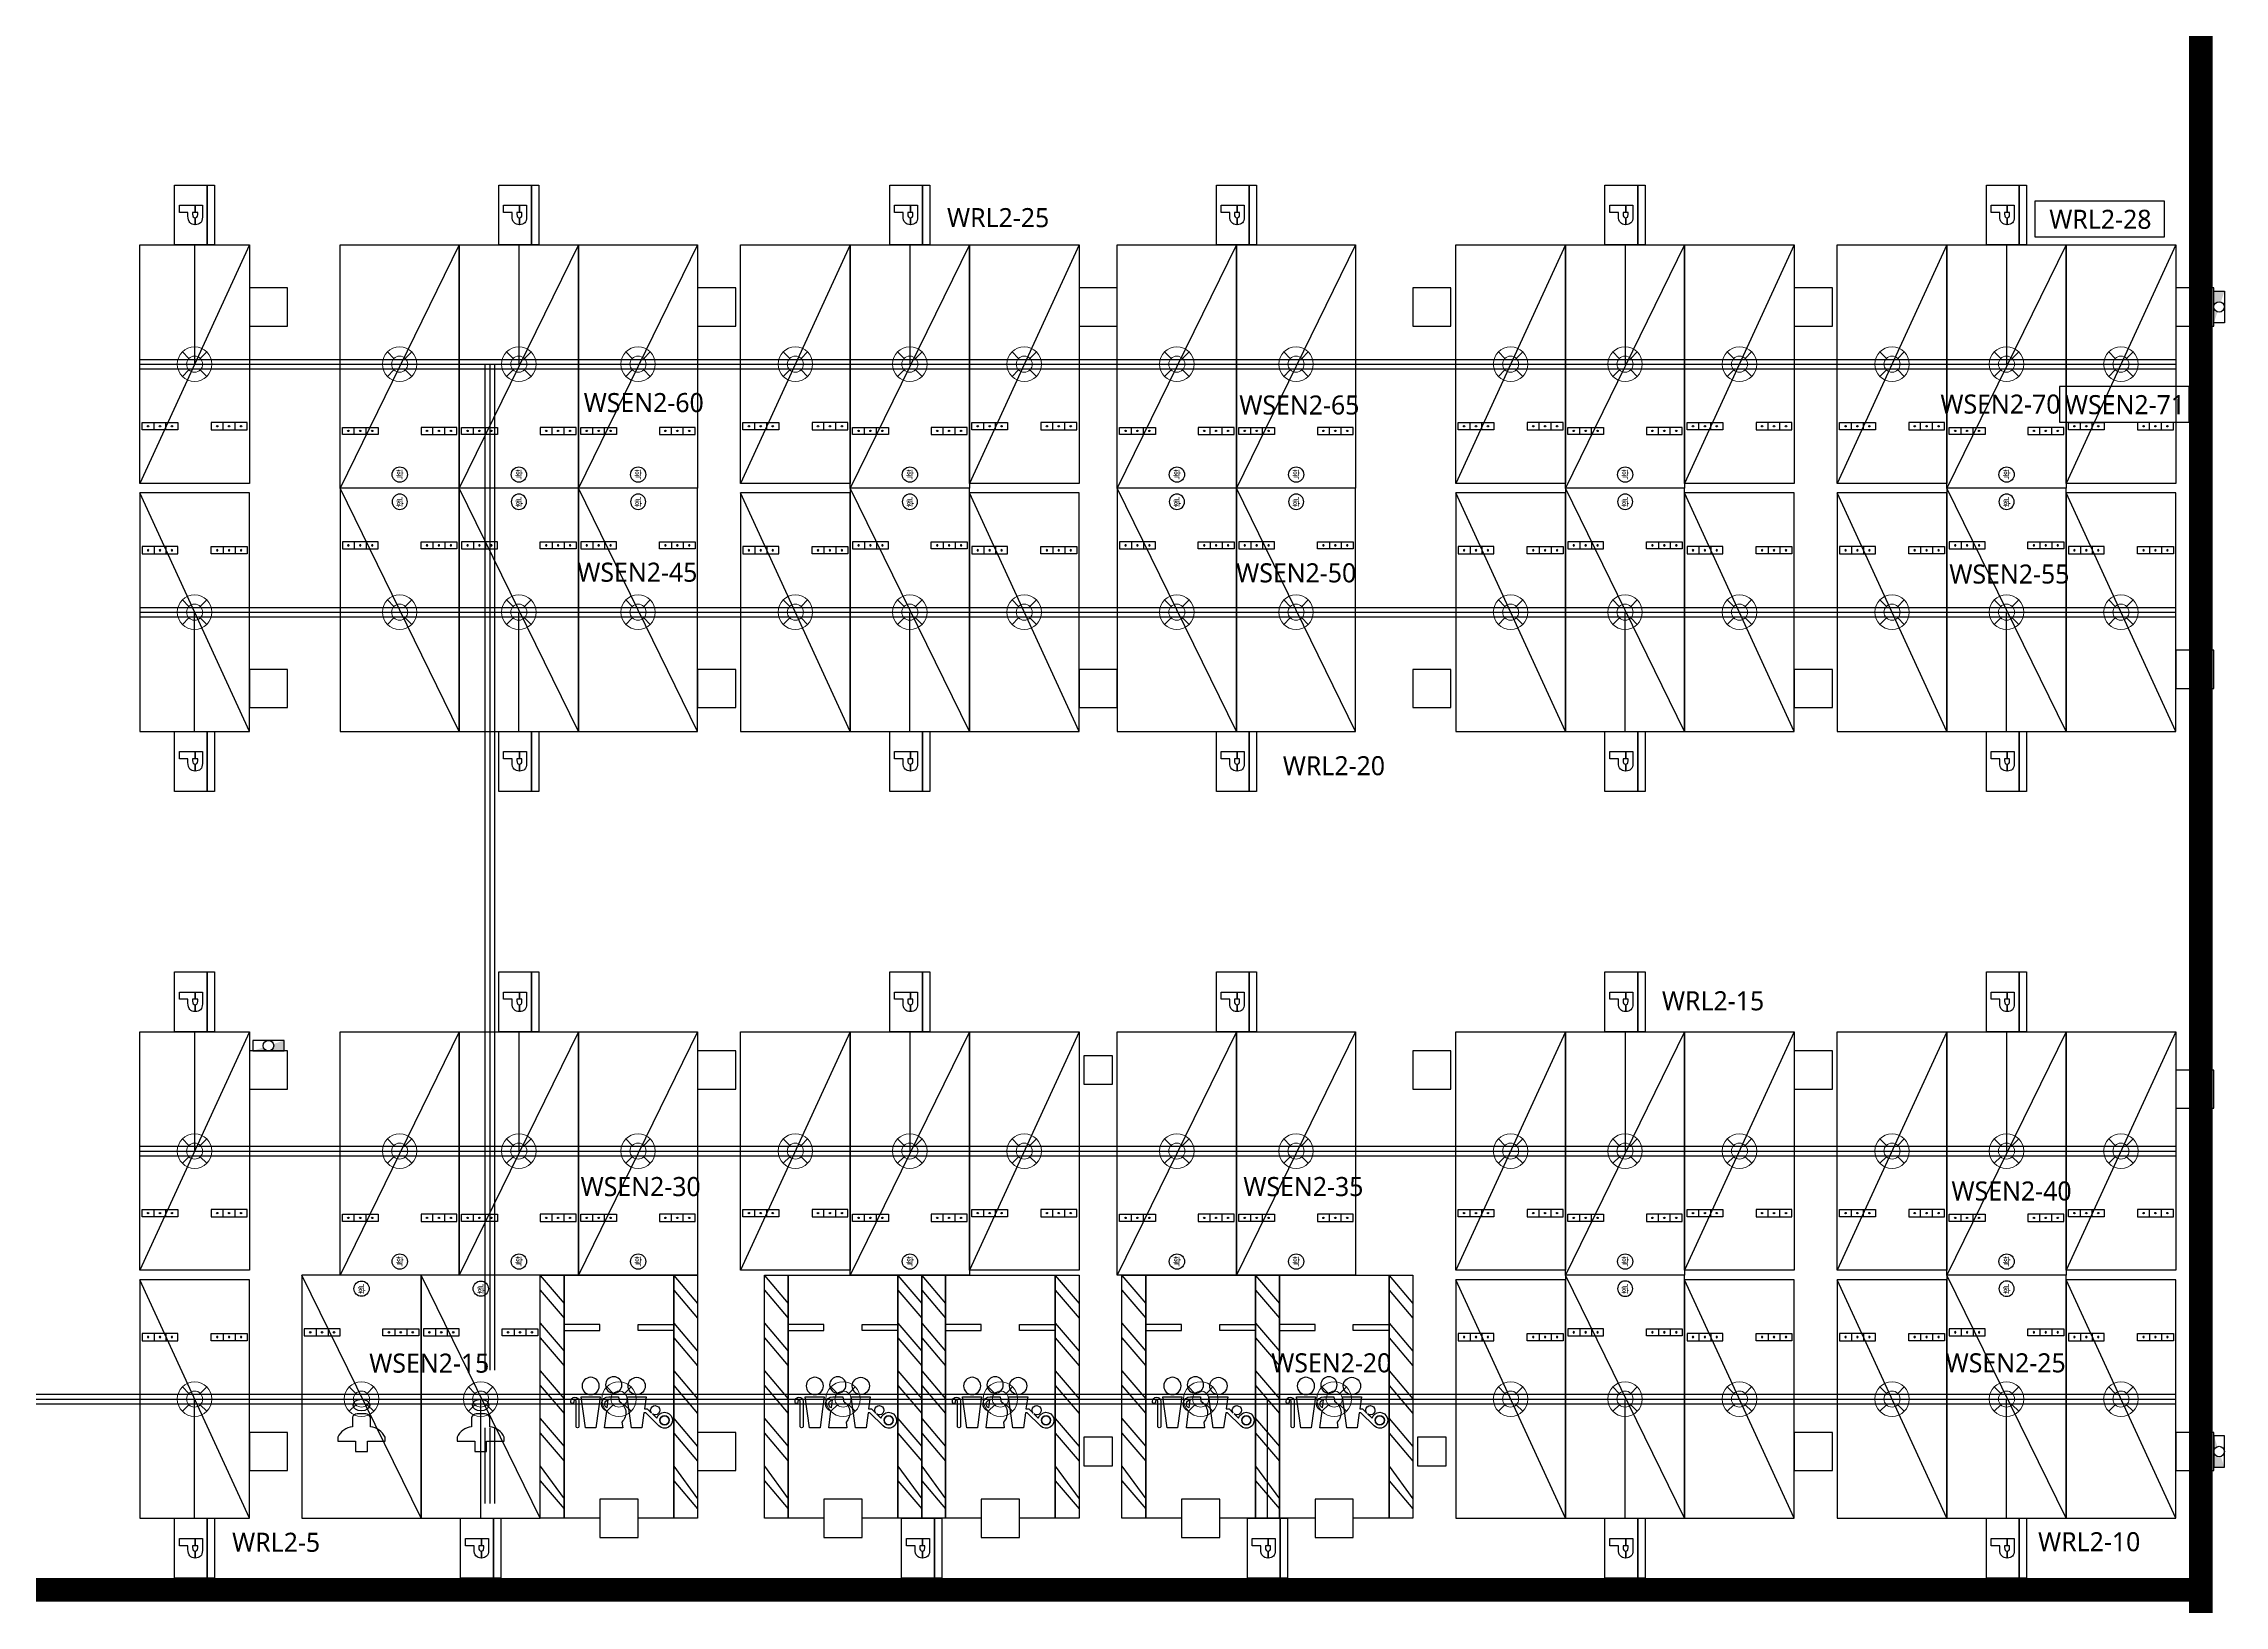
# Model space of a CAD drawing. Header units: millimetres. Extents: x -38475 to 94728, y -31127 to 90245.
# Drawn here: x -8241 to 37495, y 12570 to 45316 of the extents above; entities that cross this region are included whole.
import ezdxf
from ezdxf.enums import TextEntityAlignment as Align

# ---------------------------------------------------------------- set-up
doc = ezdxf.new("R2010")
doc.units = ezdxf.units.MM
doc.linetypes.add('AUDIT_D_080121100638-0', pattern=[0])
doc.linetypes.add('HIDDEN', pattern=[9.524999999999995, 6.349999999999998, -3.174999999999998])
for name, color, linetype in [('e-plan', 9, 'Continuous'), ('E-TEXT', 6, 'Continuous'), ('구역', 5, 'Continuous'), ('레이스웨이', 3, 'Continuous'), ('만공차등', 6, 'Continuous'), ('유도배선', 6, 'Continuous')]:
    doc.layers.add(name, color=color, linetype=linetype)
doc.layers.add('초음파센서', color=1, linetype='AUDIT_D_080121100638-0', lineweight=13)
doc.styles.add('1', font='malgun_0.ttf')
doc.styles.add('xr_plan$0$신화문자', font='malgun_0.ttf', dxfattribs={"width": 0.9})

# ---------------------------------------------------------------- blocks, each defined once
blk = doc.blocks.new('xr_plan$0$직각주차')
at = {"layer": 'e-plan'}
for p, q in [((2300, 5000), (0, 0)), ((0, 0), (0, 5000)), ((0, 5000), (2300, 5000)), ((2300, 5000), (2300, 0)), ((300.0000000102318, 1125.000000008026), (300.0000000102318, 1275.0000000113)), ((550.0000000156887, 1125.000000008026), (550.0000000156887, 1275.0000000113)), ((1750.000000041882, 1125.000000008026), (1750.000000041882, 1275.0000000113)), ((2000.000000047339, 1125.000000008026), (2000.000000047339, 1275.0000000113)), ((2300, 0), (0, 0))]:
    blk.add_line(p, q, dxfattribs=at)
for points in [[(800.0000000211458, 1275.0000000113), (800.0000000211458, 1125.000000008026), (50.00000000477485, 1125.000000008026), (50.00000000477485, 1275.0000000113)], [(2250.000000052796, 1125.000000008026), (2250.000000052796, 1275.0000000113), (1500.000000036425, 1275.0000000113), (1500.000000036425, 1125.000000008026)]]:
    blk.add_lwpolyline(points, close=True, dxfattribs=at)
for centre in [(175.0000000075033, 1200.000000009663), (425.0000000129602, 1200.000000009663), (675.0000000184173, 1200.000000009663), (1625.000000039154, 1200.000000009663), (1875.000000044611, 1200.000000009663), (2125.000000050068, 1200.000000009663)]:
    blk.add_circle(centre, 15.00000000032741, dxfattribs=at)
blk = doc.blocks.new('xr_plan$0$확장형주차')
at = {"layer": 'e-plan', "linetype": 'Continuous'}
blk.add_line((2500, 5100), (0, 0), dxfattribs=at)
at = {"layer": 'e-plan'}
for p, q in [((0, 0), (0, 5100)), ((0, 5100), (2500, 5100)), ((2500, 5100), (2500, 0)), ((300.0000000102318, 1125.000000008026), (300.0000000102318, 1275.0000000113)), ((550.0000000156887, 1125.000000008026), (550.0000000156887, 1275.0000000113)), ((1950.000000041882, 1125.000000008026), (1950.000000041882, 1275.0000000113)), ((2200.000000047339, 1125.000000008026), (2200.000000047339, 1275.0000000113)), ((2500, 0), (0, 0))]:
    blk.add_line(p, q, dxfattribs=at)
for points in [[(800.0000000211458, 1275.0000000113), (800.0000000211458, 1125.000000008026), (50.00000000477485, 1125.000000008026), (50.00000000477485, 1275.0000000113)], [(2450.000000052796, 1125.000000008026), (2450.000000052796, 1275.0000000113), (1700.000000036425, 1275.0000000113), (1700.000000036425, 1125.000000008026)]]:
    blk.add_lwpolyline(points, close=True, dxfattribs=at)
for centre, radius in [((175.0000000075033, 1200.000000009663), 15.00000000032741), ((425.0000000129602, 1200.000000009663), 15.00000000032741), ((675.0000000184173, 1200.000000009663), 15.00000000032741), ((1825.000000039153, 1200.000000009663), 15.00000000032741), ((2075.000000044611, 1200.000000009663), 15.00000000032741), ((2325.000000050068, 1200.000000009663), 15.00000000032741), ((1252.743302494912, 284.6067593291877), 160)]:
    blk.add_circle(centre, radius, dxfattribs=at)
at = {"layer": 'e-plan', "style": 'xr_plan$0$신화문자', "width": 0.8}
blk.add_text('확', height=160, dxfattribs=at).set_placement((1252.743302494912, 284.6067593291877), align=Align.MIDDLE_CENTER)
blk = doc.blocks.new('xr_plan$0$노유자주차-1')
at = {"layer": 'e-plan', "linetype": 'Continuous'}
for p, q in [((684.3168248625298, 2800.000000005588), (99.99999999956344, 3300.000000006985)), ((991.933768952993, 2800.000000005122), (307.6169440890953, 3300.000000006985)), ((1684.316824863228, 2800.000000005588), (1099.999999999563, 3300.000000006985)), ((1991.933768951829, 2800.000000005122), (1407.616944089095, 3300.000000007451)), ((2684.31682486253, 2800.000000005122), (2099.999999999796, 3300.000000007451)), ((2991.933768951829, 2800.000000006985), (2407.616944089328, 3300.000000007451)), ((3684.316824863228, 2800.000000007451), (3099.999999999796, 3300.000000006985)), ((3991.93376895113, 2800.000000006985), (3407.616944089328, 3300.000000007451)), ((4684.316824863228, 2800.000000007451), (4099.999999999796, 3300.000000006985)), ((4991.933768950199, 2800.000000007451), (4407.616944089095, 3300.000000006985)), ((684.3168248622969, 4.656612873077393e-09), (99.99999999979627, 500.0000000069849)), ((991.933768952993, 5.122274160385132e-09), (307.6169440890953, 500.0000000065193)), ((1684.316824863228, 5.587935447692871e-09), (1099.999999999796, 500.0000000065193)), ((1991.933768952062, 5.587935447692871e-09), (1407.616944089095, 500.0000000069849)), ((2684.31682486253, 5.122274160385132e-09), (2099.999999999563, 500.0000000069849)), ((2991.933768952062, 7.450580596923828e-09), (2407.616944089095, 500.0000000069849)), ((3684.316824863461, 7.450580596923828e-09), (3100.000000000029, 500.0000000074506)), ((3991.93376895113, 6.984919309616089e-09), (3407.616944089328, 500.0000000074506)), ((4684.316824863228, 7.450580596923828e-09), (4099.999999999796, 500.0000000069849)), ((4991.933768950199, 7.450580596923828e-09), (4407.616944089328, 500.0000000069849))]:
    blk.add_line(p, q, dxfattribs=at)
for points in [[(-100.0000000004366, 2800.000000006985), (4999.999999999563, 2800.000000006985), (4999.999999999563, 3300.000000007451), (-99.9999999999709, 3300.000000006985)], [(3834.999999999796, 2050.000000006985), (3964.999999999796, 2050.000000006985), (3964.999999999563, 2800.000000006985), (3834.999999999796, 2800.000000006985)], [(-500.0000000004302, 1250.000000007216), (-500.0000000004329, 2050.000000007216), (299.9999999995671, 2050.00000000722), (299.9999999995698, 1250.000000007219)], [(3835.000000000029, 1250.000000007451), (3964.999999999796, 1250.000000006985), (3964.999999999563, 500.0000000065193), (3834.999999999563, 500.0000000069849)], [(-100.0000000004366, 6.984919309616089e-09), (4999.999999999796, 6.51925802230835e-09), (4999.999999999796, 500.0000000074506), (-100.0000000004366, 500.0000000074506)]]:
    blk.add_lwpolyline(points, close=True, dxfattribs=at)
for points in [[(-100.0000000004366, 1250.000000007217), (-100.0000000004366, 500.0000000074506), (4999.999999999796, 500.0000000074506), (4999.999999999563, 2800.000000006985), (-100.0000000004366, 2800.000000006985), (-100.0000000004366, 2050.000000007218)], [(1836.852365872386, 2490.030886126217), (2108.820959594595, 2212.391267463099)], [(2089.961042239825, 2350.358787356876), (1997.118265809055, 2445.13750041835)], [(2193.375042673695, 2244.78842151491), (2105.431718634005, 2334.565519911703)], [(2108.820959594595, 2174.844095758628), (1799.999999999098, 2131.918484993279)], [(1799.999999999796, 2131.918484990951), (1799.999999999563, 1913.105725913774)], [(1799.999999999563, 1913.105725916103), (2449.160201220337, 1822.873514478095)], [(2108.820959594595, 2212.391267463099), (2108.820959594828, 2174.844095756765)], [(2193.375042673928, 2186.596975691151), (2193.375042673695, 2244.78842151491)], [(2449.160201220337, 2222.150696430355), (2193.375042673928, 2186.596975691151)], [(2449.160201220337, 1822.873514478095), (2449.160201220337, 2222.150696430355)], [(1799.999999999796, 1729.558921741322), (1800.000000000029, 1350.441078271251), (2149.996409822983, 1396.633745339699)], [(1917.94543293168, 1713.992436019238), (1799.999999999796, 1729.558921741322)], [(2217.305556575331, 1405.517233626917), (2381.851054467057, 1427.234014680143)], [(2449.160201220104, 1436.117502966896), (2449.160201220569, 1643.88249704754), (2354.691279589926, 1656.350543355569)], [(2193.375042673695, 1221.572764802724), (1799.999999999563, 1166.894274100661), (1799.999999999796, 948.0815150248818), (2449.160201220337, 857.8493035882711), (2449.160201220569, 1257.1264855396), (2193.375042673695, 1221.572764802724)]]:
    blk.add_lwpolyline(points, dxfattribs=at)
for points in [[(1997.118265809055, 2445.137500416022, 3.739535750018262), (1836.852365871688, 2490.030886126217)], [(2105.431718633074, 2334.565519911703, 17.37191183859012), (2089.96104224099, 2350.358787357807)]]:
    blk.add_lwpolyline(points, format="xyb", dxfattribs=at)
for points in [[(1955.917710014415, 2510.366903526243, 0.9999999999999999), (1955.917710014415, 2703.033407794312, 0.9999999999999999), (1955.917710014415, 2510.366903526243)], [(2675.973918393051, 1841.944582752418, 0.9999999999999999), (2675.973918392818, 2203.07962815417, 0.9999999999999999), (2675.973918393051, 1841.944582752418)], [(2675.973918393051, 876.9203718635254, -0.9999999999999999), (2675.973918392818, 1238.05541726388, -0.9999999999999999), (2675.973918393051, 876.9203718635254)], [(1820.568234193866, 811.7294169012457, 0.6677998114889716), (1820.568234192702, 750.1294168997556), (2356.483482938755, 750.3072034413926, -0.9627070837517783), (2354.728670578479, 704.1464368733577), (2328.899735805142, 704.1464368738234, 0.7142857142783885), (2328.899735804909, 642.5464368760586), (2354.728670578246, 642.5464368755929, 0.9627070837521746), (2361.160201220802, 811.72941690078)]]:
    blk.add_lwpolyline(points, format="xyb", close=True, dxfattribs=at)
for centre, radius in [((1955.917710014182, 2606.700155658647), 96.33325213311043), ((2697.916454916849, 1540.000000007451), 171.4507437460124)]:
    blk.add_circle(centre, radius, dxfattribs=at)
for centre, radius, start, end in [((2113.584248510917, 1512.917826978024), 280.5450847236735, 30.7480879590424, 134.2149785877846), ((2296.972764407779, 1436.11750296643), 152.1874368125558, 195.0369333090357, 359.9999999733196), ((2296.972764407779, 1436.11750296643), 85.341903467351, 201.01184196859, 354.0250914462683)]:
    blk.add_arc(centre, radius, start, end, dxfattribs=at)
blk = doc.blocks.new('xr_plan$0$여성주차-2')
at = {"layer": 'e-plan', "linetype": 'Continuous'}
blk.add_line((2500, 0), (0, 5100), dxfattribs=at)
at = {"layer": 'e-plan'}
for p, q in [((0, 5100), (0, 0)), ((2500, 5100), (0, 5100)), ((2500, 0), (2500, 5100)), ((300.0000000102318, 3974.999999991975), (300.0000000102318, 3824.9999999887)), ((550.0000000156888, 3974.999999991975), (550.0000000156888, 3824.9999999887)), ((1950.000000041882, 3974.999999991975), (1950.000000041882, 3824.9999999887)), ((2200.000000047339, 3974.999999991975), (2200.000000047339, 3824.9999999887)), ((1060.146323739551, 2119.555747031234), (1060.146323590539, 1916.424827811308)), ((1342.356460998766, 2194.468150496949), (1157.643540109508, 2194.468150625937)), ((1439.853677119128, 1916.424827545881), (1439.853677258827, 2119.55574677093)), ((753.8267143396661, 1703.268218100071), (753.8267142800614, 1618.867469334044)), ((753.8267142800614, 1618.867469334044), (1124.758290898986, 1618.867469076999)), ((1124.758290898986, 1618.867469076999), (1124.758290749975, 1400.000000077765)), ((1124.758290749975, 1400.000000077765), (1375.241709250025, 1399.999999904074)), ((1375.241709250025, 1399.999999904074), (1375.241709399037, 1618.86746890191)), ((1375.241709399037, 1618.86746890191), (1746.173286019824, 1618.867468642071)), ((1746.173286019824, 1618.867468642071), (1746.173286079429, 1703.268217403907)), ((0, 0), (2500, 0))]:
    blk.add_line(p, q, dxfattribs=at)
for points in [[(800.0000000211458, 3824.9999999887), (800.0000000211458, 3974.999999991975), (50.00000000477485, 3974.999999991975), (50.00000000477485, 3824.9999999887)], [(2450.000000052796, 3974.999999991975), (2450.000000052796, 3824.9999999887), (1700.000000036425, 3824.9999999887), (1700.000000036425, 3974.999999991975)]]:
    blk.add_lwpolyline(points, close=True, dxfattribs=at)
for centre, radius in [((1252.743302494911, 4815.393240670812), 160), ((175.0000000075033, 3899.999999990338), 15.00000000032741), ((425.0000000129603, 3899.999999990338), 15.00000000032741), ((675.0000000184173, 3899.999999990338), 15.00000000032741), ((1825.000000039152, 3899.999999990338), 15.00000000032741), ((2075.000000044611, 3899.999999990338), 15.00000000032741), ((2325.000000050068, 3899.999999990338), 15.00000000032741)]:
    blk.add_circle(centre, radius, dxfattribs=at)
for centre, radius, start, end in [((1090.760176920332, 1545.752084739972), 371.9347933055884, 94.72134163484432, 154.9439474374764), ((1194.295991987921, 2045.863924832083), 153.0575648368473, 103.8551676605239, 151.218889012717), ((1305.704008960165, 2045.863924825098), 153.0575647547501, 28.78111083177487, 76.14483222946905), ((1409.239823278971, 1545.752084510867), 371.9347933112893, 25.05605238352933, 85.27865825880258)]:
    blk.add_arc(centre, radius, start, end, dxfattribs=at)
blk.add_ellipse((1250.000000678934, 2374.123672213871), major_axis=(-173.4535672273486, 1.192465364028498e-07), ratio=0.7054719457991252, start_param=1.570796326788607, end_param=7.853981633968193, dxfattribs=at)
at = {"layer": 'e-plan', "style": 'xr_plan$0$신화문자', "text_generation_flag": 4, "width": 0.8000000000010914}
blk.add_text('확', height=160, dxfattribs=at).set_placement((1252.743302494911, 4815.393240670812), align=Align.MIDDLE_CENTER)
blk = doc.blocks.new('Xref-지하2층')
at = {"layer": 'e-plan', "linetype": 'Continuous'}
h = blk.add_hatch(color=256, dxfattribs=at)
edge = h.paths.add_edge_path()
edge.add_line((40800, 52030.00000000006), (41020, 52030.00000000006))
edge.add_line((41020, 52030.00000000006), (40944.78505426185, 51804.35516278568))
edge.add_arc((40910, 51700.00000000006), 110, 431.5650511770774, 611.5650511770792)
edge.add_line((40875.21494573815, 51595.64483721455), (40800, 51370.00000000006))
edge.add_line((40800, 51370.00000000006), (40800, 52030.00000000006))
h = blk.add_hatch(color=256, dxfattribs=at)
edge = h.paths.add_edge_path()
edge.add_line((329.9999999998981, 36100.00000000057), (329.9999999998981, 36320.00000000057))
edge.add_line((329.9999999998981, 36320.00000000057), (104.355162785454, 36244.78505426243))
edge.add_arc((-1.01863406598568e-10, 36210.00000000057), 110, -161.56505117707934, 18.434948822922593, ccw=False)
edge.add_line((-104.355162785665, 36175.21494573872), (-330.0000000001091, 36100.00000000057))
edge.add_line((-330.0000000001019, 36100.00000000057), (329.9999999998981, 36100.00000000057))
h = blk.add_hatch(color=256, dxfattribs=at)
edge = h.paths.add_edge_path()
edge.add_line((40800, 27370.00000000005), (41020, 27370.00000000005))
edge.add_line((41020, 27370.00000000005), (40944.78505426185, 27595.64483721443))
edge.add_arc((40910, 27700.00000000005), 110, -251.56505117707923, -71.56505117707741, ccw=False)
edge.add_line((40875.21494573815, 27804.35516278556), (40800, 28030.00000000005))
edge.add_line((40800, 28030.00000000005), (40800, 27370.00000000005))
for p, q in [((40800, 52030.00000000006), (41020, 52030.00000000006)), ((40800, 51370.00000000006), (40800, 52030.00000000006)), ((41020, 52030.00000000006), (41020, 51370.00000000006)), ((41020, 51370.00000000006), (40800, 51370.00000000006)), ((-330.0000000001019, 36320.00000000057), (-330.0000000001019, 36100.00000000057)), ((329.9999999998981, 36320.00000000057), (-330.0000000001019, 36320.00000000057)), ((329.9999999998981, 36100.00000000057), (329.9999999998981, 36320.00000000057)), ((-330.0000000001019, 36100.00000000057), (329.9999999998981, 36100.00000000057)), ((41020, 28030.00000000005), (40800, 28030.00000000005)), ((40800, 28030.00000000005), (40800, 27370.00000000005)), ((41020, 27370.00000000005), (41020, 28030.00000000005)), ((40800, 27370.00000000005), (41020, 27370.00000000005))]:
    blk.add_line(p, q, dxfattribs=at)
at = {"layer": 'e-plan'}
for points in [[(-400, 51300.00000000006), (400, 51300.00000000006), (400, 52100.00000000006), (-400, 52100.00000000006)], [(9000, 51300.00000000006), (9800, 51300.00000000006), (9800, 52100.00000000006), (9000, 52100.00000000006)], [(17000, 51300.00000000006), (17800, 51300.00000000006), (17800, 52100.00000000006), (17000, 52100.00000000006)], [(24000, 51300.00000000006), (24800, 51300.00000000006), (24800, 52100.00000000006), (24000, 52100.00000000006)], [(32000, 51300.00000000006), (32800, 51300.00000000006), (32800, 52100.00000000006), (32000, 52100.00000000006)], [(40000, 51300.00000000006), (40800, 51300.00000000006), (40800, 52100.00000000006), (40000, 52100.00000000006)], [(40000, 43700.00000000005), (40800, 43700.00000000005), (40800, 44500.00000000005), (40000, 44500.00000000005)], [(-400, 43300.00000000005), (400, 43300.00000000005), (400, 44100.00000000005), (-400, 44100.00000000005)], [(9000, 43300.00000000005), (9800, 43300.00000000005), (9800, 44100.00000000005), (9000, 44100.00000000005)], [(17000, 43300.00000000005), (17800, 43300.00000000005), (17800, 44100.00000000005), (17000, 44100.00000000005)], [(24000, 43300.00000000005), (24800, 43300.00000000005), (24800, 44100.00000000005), (24000, 44100.00000000005)], [(32000, 43300.00000000005), (32800, 43300.00000000005), (32800, 44100.00000000005), (32000, 44100.00000000005)], [(-400, 35300.00000000005), (400, 35300.00000000005), (400, 36100.00000000005), (-400, 36100.00000000005)], [(9000, 35300.00000000005), (9800, 35300.00000000005), (9800, 36100.00000000005), (9000, 36100.00000000005)], [(17100, 35400.00000000005), (17700, 35400.00000000005), (17700, 36000.00000000005), (17100, 36000.00000000005)], [(24000, 35300.00000000005), (24800, 35300.00000000005), (24800, 36100.00000000005), (24000, 36100.00000000005)], [(32000, 35300.00000000005), (32800, 35300.00000000005), (32800, 36100.00000000005), (32000, 36100.00000000005)], [(40000, 34900.00000000005), (40800, 34900.00000000005), (40800, 35700.00000000005), (40000, 35700.00000000005)], [(-400, 27300.00000000005), (400, 27300.00000000005), (400, 28100.00000000005), (-400, 28100.00000000005)], [(9000, 27300.00000000005), (9800, 27300.00000000005), (9800, 28100.00000000005), (9000, 28100.00000000005)], [(17100, 27400.00000000005), (17700, 27400.00000000005), (17700, 28000.00000000005), (17100, 28000.00000000005)], [(24100, 27400.00000000005), (24700, 27400.00000000005), (24700, 28000.00000000005), (24100, 28000.00000000005)], [(32000, 27300.00000000005), (32800, 27300.00000000005), (32800, 28100.00000000005), (32000, 28100.00000000005)], [(40000, 27300.00000000005), (40800, 27300.00000000005), (40800, 28100.00000000005), (40000, 28100.00000000005)]]:
    blk.add_lwpolyline(points, close=True, dxfattribs=at)
at = {"layer": 'e-plan', "linetype": 'Continuous'}
for centre in [(40910, 51700.00000000006), (-1.01863406598568e-10, 36210.00000000057), (40910, 27700.00000000005)]:
    blk.add_circle(centre, 110, dxfattribs=at)
for name, p in [('xr_plan$0$직각주차', (-2699.999999997672, 48000.00000000855)), ('xr_plan$0$확장형주차', (1500.000000001863, 47900.00000001134)), ('xr_plan$0$확장형주차', (4000.000000001863, 47900.00000001134)), ('xr_plan$0$확장형주차', (6500.000000001863, 47900.00000001134)), ('xr_plan$0$직각주차', (9900.000000001863, 48000.00000001134)), ('xr_plan$0$확장형주차', (12200.00000000186, 47900.00000001134)), ('xr_plan$0$직각주차', (14700.00000000186, 48000.00000001134)), ('xr_plan$0$확장형주차', (17800.00000000093, 47900.00000001134)), ('xr_plan$0$확장형주차', (20300.00000000093, 47900.00000001134)), ('xr_plan$0$직각주차', (24900.00000000186, 48000.00000001134)), ('xr_plan$0$확장형주차', (27200.00000000186, 47900.00000001134)), ('xr_plan$0$직각주차', (29700.00000000186, 48000.00000001134)), ('xr_plan$0$직각주차', (32900.00000000186, 48000.00000001134)), ('xr_plan$0$확장형주차', (35200.00000000186, 47900.00000001134)), ('xr_plan$0$직각주차', (37700.00000000186, 48000.00000001134)), ('xr_plan$0$직각주차', (-2699.999999999534, 31499.99999999726)), ('xr_plan$0$확장형주차', (1500, 31400.00000000005)), ('xr_plan$0$확장형주차', (4000, 31400.00000000005)), ('xr_plan$0$확장형주차', (6500, 31400.00000000005)), ('xr_plan$0$직각주차', (9900, 31500.00000000005)), ('xr_plan$0$확장형주차', (12200, 31400.00000000005)), ('xr_plan$0$직각주차', (14700, 31500.00000000005)), ('xr_plan$0$확장형주차', (17799.99999999907, 31400.00000000005)), ('xr_plan$0$확장형주차', (20299.99999999907, 31400.00000000005)), ('xr_plan$0$직각주차', (24900, 31500.00000000005)), ('xr_plan$0$확장형주차', (27200, 31400.00000000005)), ('xr_plan$0$직각주차', (29700, 31500.00000000005)), ('xr_plan$0$직각주차', (32900, 31500.00000000005)), ('xr_plan$0$확장형주차', (35200, 31400.00000000005)), ('xr_plan$0$직각주차', (37700, 31500.00000000005)), ('xr_plan$0$여성주차-2', (699.9999999998836, 26299.99999999167)), ('xr_plan$0$여성주차-2', (3199.999999999884, 26299.99999999167))]:
    blk.add_blockref(name, p, dxfattribs=at)
at = {"layer": 'e-plan', "linetype": 'Continuous', "xscale": -1}
for name, p, rotation in [('xr_plan$0$직각주차', (-2699.999999997672, 47800.00000000296), 180), ('xr_plan$0$확장형주차', (1500.000000001863, 47900.00000001134), 180), ('xr_plan$0$확장형주차', (4000.000000001863, 47900.00000001134), 180), ('xr_plan$0$확장형주차', (6500.000000001863, 47900.00000001134), 180), ('xr_plan$0$직각주차', (9900.000000001863, 47800.00000001134), 180), ('xr_plan$0$확장형주차', (12200.00000000186, 47900.00000001134), 180), ('xr_plan$0$직각주차', (14700.00000000186, 47800.00000001134), 180), ('xr_plan$0$확장형주차', (17800.00000000093, 47900.00000001134), 180), ('xr_plan$0$확장형주차', (20300.00000000093, 47900.00000001134), 180), ('xr_plan$0$직각주차', (24900.00000000186, 47800.00000001134), 180), ('xr_plan$0$확장형주차', (27200.00000000186, 47900.00000001134), 180), ('xr_plan$0$직각주차', (29700.00000000186, 47800.00000001134), 180), ('xr_plan$0$직각주차', (32900.00000000186, 47800.00000001134), 180), ('xr_plan$0$확장형주차', (35200.00000000186, 47900.00000001134), 180), ('xr_plan$0$직각주차', (37700.00000000186, 47800.00000001134), 180), ('xr_plan$0$직각주차', (-2699.999999999534, 31299.99999999167), 180), ('xr_plan$0$노유자주차-1', (5699.999999992884, 26399.99999999202), 270), ('xr_plan$0$노유자주차-1', (10399.99999999195, 26399.99999999155), 270), ('xr_plan$0$노유자주차-1', (13699.99999999288, 26399.99999999202), 270), ('xr_plan$0$노유자주차-1', (17899.99999999249, 26399.99999999993), 270), ('xr_plan$0$노유자주차-1', (20699.99999999296, 26399.99999999993), 270), ('xr_plan$0$직각주차', (24900, 31300.00000000005), 180), ('xr_plan$0$확장형주차', (27200, 31400.00000000005), 180), ('xr_plan$0$직각주차', (29700, 31300.00000000005), 180), ('xr_plan$0$직각주차', (32900, 31300.00000000005), 180), ('xr_plan$0$확장형주차', (35200, 31400.00000000005), 180), ('xr_plan$0$직각주차', (37700, 31300.00000000005), 180)]:
    blk.add_blockref(name, p, dxfattribs=dict(at, rotation=rotation))
blk = doc.blocks.new('A$C61602750')
at = {"layer": 'e-plan'}
blk.add_blockref('Xref-지하2층', (-3525.000000000218, -11905.00000004651), dxfattribs=at)
blk = doc.blocks.new('센서')
at = {"layer": '초음파센서'}
for p, q in [((-256.1917501480202, 255.872396394494), (-119.5570773269283, 119.4077249351831)), ((119.4048484532395, 119.5564764195151), (255.8695194955799, 256.1911495039822)), ((-255.8729968793341, -256.188874524436), (-119.4083258403116, -119.5542014399543)), ((119.5535999427084, -119.4054499556369), (256.1882727624034, -255.8701214149478))]:
    blk.add_line(p, q, dxfattribs=at)
for major_axis, ratio, start_param, end_param in [((-6.1103e-12, 362.0820671227044), 0.999999997505104, 2.801804347482335, 9.08498965466192), ((-0.3386371830511741, 168.9712919898011), 0.999999997519907, 2.862310370331366, 9.145495677510953)]:
    blk.add_ellipse((-0.001738692924845964, 0.001137489773100242), major_axis=major_axis, ratio=ratio, start_param=start_param, end_param=end_param, dxfattribs=at)
blk = doc.blocks.new('만공차등')
at = {"layer": '만공차등', "color": 2}
for p, q in [((256.2185382738709, 772.8010282704608), (1281.100729055703, 772.8010280201212)), ((256.2185383155941, 85.86725710276512), (256.2185383155941, 772.8010282704608)), ((1281.100729055703, 772.8010280201212), (1281.100729055703, 85.86725685242563)), ((1281.100729139149, 646.829827308096), (256.2185382738709, 646.8298275569452)), ((256.2185383155941, 646.8298275569452), (1281.100729097426, 646.829827308096)), ((602.031856457889, 441.6744232246652), (723.9221712127327, 441.6744232246652)), ((602.031856457889, 436.4904232243076), (723.9221712127327, 436.4904232243076)), ((817.0652129247784, 441.6744232246652), (935.2874125763774, 441.6744232246652)), ((817.1001742288469, 436.4904232243076), (935.2049708619713, 436.4904232243076)), ((1281.100729183853, 85.86725685391573), (256.2185383155941, 85.86725710276512))]:
    blk.add_line(p, q, dxfattribs=at)
for points in [[(602.031856457889, 562.7124996656552), (602.031856457889, 562.7124996656552), (803.7536301061511, 562.7124996656552), (803.7536301061511, 562.7124996656552)], [(602.031856457889, 441.6744232246652), (602.031856457889, 509.1963368171826), (602.031856457889, 562.7124996656552), (602.031856457889, 562.7124996656552)], [(602.031856457889, 169.9845844337716), (602.031856457889, 169.9845844337716), (602.031856457889, 321.6594377497211), (602.031856457889, 436.4904232243076)], [(758.4800846263765, 482.8810407707466), (758.4800846263765, 482.8810407707466), (723.9221712127327, 482.8810407707466), (723.9221712127327, 482.8810407707466)], [(723.9221712127327, 482.8810407707466), (723.9221712127327, 482.8810407707466), (723.9221712127327, 462.6767240667716), (723.9221712127327, 441.6744232246652)], [(723.9221712127327, 436.4904232243076), (723.9221712127327, 415.4870259771124), (723.9221712127327, 395.2807486290112), (723.9221712127327, 395.2807486290112)], [(723.9221712127327, 395.2807486290112), (723.9221712127327, 395.2807486290112), (753.6580501928923, 395.2807486290112), (753.6580501928923, 395.2807486290112)], [(753.6580501928923, 395.2807486290112), (777.0538468733431, 395.2807486290112), (793.4844827100633, 399.3437591219321), (802.9499577000737, 407.4697801047936)], [(804.8251933142542, 470.0222822928799), (796.6098753944037, 478.5947879457847), (781.1615058347583, 482.8810407707466), (758.4800846263765, 482.8810407707466)], [(802.9499577000737, 407.4697801047936), (811.8650966987013, 415.1233428293838), (816.5818355426192, 424.796890536882), (817.1001742288469, 436.4904232243076)], [(803.7536301061511, 562.7124996656552), (847.6877215787767, 562.7124996656552), (880.5936417147517, 552.2647584015502), (902.4713905140757, 531.3692758718505)], [(817.0652129247784, 441.6744232246652), (816.4464652046561, 452.7038494760168), (812.3664586707947, 462.1531358310952), (804.8251933142542, 470.0222822928799)], [(935.2049708619713, 436.4904232243076), (934.1114401951432, 399.5476529339328), (922.2179804757236, 370.4520221063867), (899.5245917007327, 349.2035307446495)], [(723.9221712127327, 169.9845844337716), (723.9221712127327, 169.9845844337716), (602.031856457889, 169.9845844337716), (602.031856457889, 169.9845844337716)], [(790.3590900227427, 315.7171805361286), (790.3590900227427, 315.7171805361286), (723.9221712127327, 315.7171805361286), (723.9221712127327, 315.7171805361286)], [(723.9221712127327, 315.7171805361286), (723.9221712127327, 315.7171805361286), (723.9221712127327, 169.9845844337716), (723.9221712127327, 169.9845844337716)], [(899.5245917007327, 349.2035307446495), (875.6823103532195, 326.8792972723022), (839.2938097938893, 315.7171805361286), (790.3590900227427, 315.7171805361286)]]:
    blk.add_open_spline(points, degree=3, dxfattribs=at)
blk.add_open_spline([(902.4713905140757, 531.3692758718505), (924.3491393193602, 510.4737933421508), (935.2880137220025, 480.7379143590106), (935.2880137220025, 442.1616389194503), (935.2880137220025, 441.9990880915897), (935.2878133371472, 441.8366828614843), (935.2874125763774, 441.6744232246652)], degree=3, knots=[0.498977130304911, 0.498977130304911, 0.498977130304911, 0.498977130304911, 0.997954260609822, 0.997954260609822, 0.997954260609822, 1, 1, 1, 1], dxfattribs=at)

msp = doc.modelspace()

# ---------------------------------------------------------------- linework, layer by layer
at = {"layer": 'E-TEXT'}
for points in [[(33522.81405051908, 41265.28797107015), (36240.60680423118, 41265.28797107015), (36240.60680423118, 42016.0519275585), (33522.81405051908, 42016.0519275585)], [(34038.03146262182, 37379.02491533442), (36755.82421633392, 37379.02491533442), (36755.82421633392, 38129.78887182276), (34038.03146262182, 38129.78887182276)]]:
    msp.add_lwpolyline(points, close=True, dxfattribs=at)
at = {"layer": '구역', "color": 7, "linetype": 'HIDDEN', "ltscale": 2, "const_width": 500}
msp.add_lwpolyline([(37000.69582262845, 45891.13562621566), (37000.69582262839, 12895.11130106886), (-10238.1525708533, 12895.11130106886), (-10238.1525708533, 15752.64889285428), (-21020.10272617382, 15752.64889285428), (-21020.10272617382, 47997.73678019637)], dxfattribs=at)
msp.add_lwpolyline([(-21020.10272617382, 15752.64889285428), (-21020.10272617382, -26096.38067652006), (37000.69582262839, -26096.38067652006), (37000.69582262839, 12895.11130106886), (-10238.1525708533, 12895.11130106886), (-10238.1525708533, 15752.64889285428)], close=True, dxfattribs=at)
at = {"layer": '레이스웨이'}
for points in [[(-14174.99826130725, 47194.99999995343), (-14174.99826130719, 16794.99999994505), (36474.99999999977, 16794.99999994505)], [(-13974.99826130725, 47194.99999995343), (-13974.99826130719, 16994.99999994505), (36474.99999999977, 16994.99999994505)], [(-6224.999999997905, 38694.99999996193), (36475.00000000163, 38694.99999996193)], [(-6224.999999997905, 38494.99999996193), (36475.00000000163, 38494.99999996193)], [(1021.07940263924, 17498.96407664381), (1021.079402639123, 38594.99999996193)], [(1221.07940263924, 17498.96407664381), (1221.079402639123, 38594.99999996193)], [(-6224.999999997905, 33494.99999995634), (36475.00000000163, 33494.99999995634)], [(-6224.999999997905, 33294.99999995634), (36475.00000000163, 33294.99999995634)], [(-6224.999999999767, 22194.99999995064), (36474.99999999977, 22194.99999995064)], [(-6224.999999999767, 21994.99999995064), (36474.99999999977, 21994.99999995064)], [(1021.079402639256, 14707.10130169842), (1021.079402639247, 16291.03592340631)], [(1221.079402639256, 14707.10130169842), (1221.079402639247, 16291.03592340631)]]:
    msp.add_lwpolyline(points, dxfattribs=at)
at = {"layer": '만공차등', "color": 4, "linetype": 'Continuous', "ltscale": 2}
for points in [[(-5074.999999997905, 41094.99999996193), (-5074.999999997031, 38594.99999996193)], [(1725.00000000163, 41094.99999996473), (1725.000000002561, 38594.99999996193)], [(9925.00000000163, 41094.99999996473), (9925.000000002561, 38594.99999996193)], [(16775.0000000007, 41094.99999996473), (16775.00000000163, 38594.99999996193)], [(24925.00000000163, 41094.99999996473), (24925.00000000256, 38594.99999996193)], [(32925.00000000163, 41094.99999996473), (32925.00000000256, 38594.99999996193)], [(-5075.000000303728, 30894.99999995629), (-5075.000000304659, 33394.99999995634)], [(1724.999999695807, 30894.99999996467), (1724.999999694875, 33394.99999995634)], [(9924.999999695807, 30894.99999996467), (9924.999999694875, 33394.99999995634)], [(16774.99999969488, 30894.99999996467), (16774.99999969394, 33394.99999995634)], [(24924.99999969581, 30894.99999996467), (24924.99999969488, 33394.99999995634)], [(32924.99999969581, 30894.99999996467), (32924.99999969488, 33394.99999995634)], [(-5074.999999999767, 24594.99999995064), (-5074.999999998894, 22094.99999995064)], [(1724.999999999767, 24594.99999995343), (1725.000000000698, 22094.99999995064)], [(9924.999999999767, 24594.99999995343), (9925.000000000698, 22094.99999995064)], [(16774.99999999884, 24594.99999995343), (16774.99999999977, 22094.99999995064)], [(24924.99999999977, 24594.99999995343), (24925.0000000007, 22094.99999995064)], [(32924.99999999977, 24594.99999995343), (32925.0000000007, 22094.99999995064)], [(-5075.00000030559, 14394.99999994499), (-5075.000000306522, 16894.99999994505)], [(924.9999996938277, 14394.99999994499), (924.9999996928964, 16894.99999994505)], [(10174.99999969383, 14394.99999994491), (10174.9999996929, 16894.99999994505)], [(17424.99999969412, 14394.99999995282), (17424.99999969325, 16894.99999994505)], [(24924.99999969394, 14394.99999995338), (24924.99999969301, 16894.99999994505)], [(32924.99999969394, 14394.99999995338), (32924.99999969301, 16894.99999994505)]]:
    msp.add_lwpolyline(points, dxfattribs=at)
at = {"layer": '유도배선'}
for points in [[(-14074.99826130725, 47194.99999995343), (-14074.99826130719, 16894.99999994505), (36474.99999999977, 16894.99999994505)], [(-6224.999999997905, 38594.99999996193), (36475.00000000163, 38594.99999996193)], [(1121.07940263924, 17498.96407664381), (1121.079402639123, 38594.99999996193)], [(-6224.999999997905, 33394.99999995634), (36475.00000000163, 33394.99999995634)], [(-6224.999999999767, 22094.99999995064), (36474.99999999977, 22094.99999995064)], [(1121.079402639256, 14707.10130169842), (1121.079402639247, 16291.03592340631)]]:
    msp.add_lwpolyline(points, dxfattribs=at)

# ---------------------------------------------------------------- block references
at = {"layer": 'e-plan'}
msp.add_blockref('A$C61602750', (0, 0), dxfattribs=at)
at = {"layer": '만공차등', "xscale": 1.226069819647817, "yscale": 1.226069819647817, "zscale": 1.226069819647817, "rotation": 270}
for p in [(-5601.393634583452, 42665.71893978602), (1198.606365416141, 42665.71893978881), (9398.60636541614, 42665.71893978881), (16248.60636541521, 42665.71893978881), (24398.60636541614, 42665.71893978881), (32398.60636541614, 42665.71893978881), (-5601.393634890323, 31209.14181701938), (1198.606365109212, 31209.14181702776), (9398.606365109212, 31209.14181702776), (16248.60636510828, 31209.14181702776), (24398.60636510921, 31209.14181702776), (32398.60636510921, 31209.14181702776), (-5601.393634585314, 26165.71893977473), (1198.606365414278, 26165.71893977752), (9398.606365414278, 26165.71893977752), (16248.60636541335, 26165.71893977752), (24398.60636541428, 26165.71893977752), (32398.60636541428, 26165.71893977752), (-5601.393634892185, 14709.14181700809), (398.6063651072327, 14709.14181700809), (9648.606365107233, 14709.141817008), (16898.60636510752, 14709.14181701592), (24398.60636510735, 14709.14181701647), (32398.60636510735, 14709.14181701647)]:
    msp.add_blockref('만공차등', p, dxfattribs=at)
at = {"layer": '초음파센서'}
for p in [(-5074.99826130725, 38594.99886253808), (-774.9982613077154, 38594.99886254087), (1725.001738692285, 38594.99886254087), (4225.001738692285, 38594.99886254087), (7525.001738692285, 38594.99886254087), (9925.001738692285, 38594.99886254087), (12325.00173869228, 38594.99886254087), (15525.00173869135, 38594.99886254087), (18025.00173869135, 38594.99886254087), (22525.00173869228, 38594.99886254087), (24925.00173869228, 38594.99886254087), (27325.00173869228, 38594.99886254087), (30525.00173869228, 38594.99886254087), (32925.00173869228, 38594.99886254087), (35325.00173869228, 38594.99886254087), (-5074.99826130725, 33394.99886253808), (-774.9982613077154, 33394.99886254087), (1725.001738692285, 33394.99886254087), (4225.001738692285, 33394.99886254087), (7525.001738692285, 33394.99886254087), (9925.001738692285, 33394.99886254087), (12325.00173869228, 33394.99886254087), (15525.00173869135, 33394.99886254087), (18025.00173869135, 33394.99886254087), (22525.00173869228, 33394.99886254087), (24925.00173869228, 33394.99886254087), (27325.00173869228, 33394.99886254087), (30525.00173869228, 33394.99886254087), (32925.00173869228, 33394.99886254087), (35325.00173869228, 33394.99886254087), (-5074.998261306784, 22094.99886253529), (-774.9982613072498, 22094.99886253808), (1725.00173869275, 22094.99886253808), (4225.00173869275, 22094.99886253808), (7525.00173869275, 22094.99886253808), (9925.00173869275, 22094.99886253808), (12325.00173869275, 22094.99886253808), (15525.00173869182, 22094.99886253808), (18025.00173869182, 22094.99886253808), (22525.00173869275, 22094.99886253808), (24925.00173869275, 22094.99886253808), (27325.00173869275, 22094.99886253808), (30525.00173869275, 22094.99886253808), (32925.00173869275, 22094.99886253808), (35325.00173869275, 22094.99886253808), (-5074.998261306784, 16894.99886253529), (-1574.998261307366, 16894.99886253529), (925.0017386926338, 16894.99886253529), (3825.001738692867, 16894.9988625352), (8525.001738691935, 16894.99886253473), (11825.00173869287, 16894.9988625352), (16025.0017386924, 16894.99886253811), (18825.00173869287, 16894.99886253857), (22525.00173869275, 16894.99886253808), (24925.00173869275, 16894.99886253808), (27325.00173869275, 16894.99886253808), (30525.00173869275, 16894.99886253808), (32925.00173869275, 16894.99886253808), (35325.00173869275, 16894.99886253808)]:
    msp.add_blockref('센서', p, dxfattribs=at)

# ---------------------------------------------------------------- texts
at = {"layer": 'E-TEXT', "style": '1'}
for s, p in [('WRL2-25', (11777.76727861282, 41668.02299507434)), ('WRL2-28', (34894.79688985948, 41633.01515554293)), ('WSEN2-60', (4344.863532241201, 37789.71700250235)), ('WSEN2-70', (32798.45135906339, 37758.31485369016)), ('WSEN2-65', (18095.30943552055, 37739.47509837669)), ('WSEN2-71', (35410.01430196222, 37746.7520998072)), ('WSEN2-45', (4210.426700364565, 34233.35547290853)), ('WSEN2-50', (18028.36498304806, 34219.96558574674)), ('WSEN2-55', (32985.43190178974, 34194.84505978768)), ('WRL2-20', (18819.52374357684, 30175.65464919625)), ('WRL2-15', (26771.50139125669, 25247.03762419621)), ('WSEN2-30', (4280.355159088736, 21351.6533895976)), ('WSEN2-35', (18179.23771372228, 21351.82383113488)), ('WSEN2-40', (33031.21530161123, 21258.59401470638)), ('WSEN2-15', (-153.1279219720745, 17649.33510183747)), ('WSEN2-20', (18763.80892947433, 17655.41645588441)), ('WSEN2-25', (32908.0004714923, 17655.4914501608)), ('WRL2-5', (-3364.926593326963, 13893.29534596979)), ('WRL2-10', (34659.56823069556, 13904.7421996076))]:
    msp.add_text(s, height=400, dxfattribs=at).set_placement(p, align=Align.MIDDLE_CENTER)

doc.saveas('drawing.dxf')
